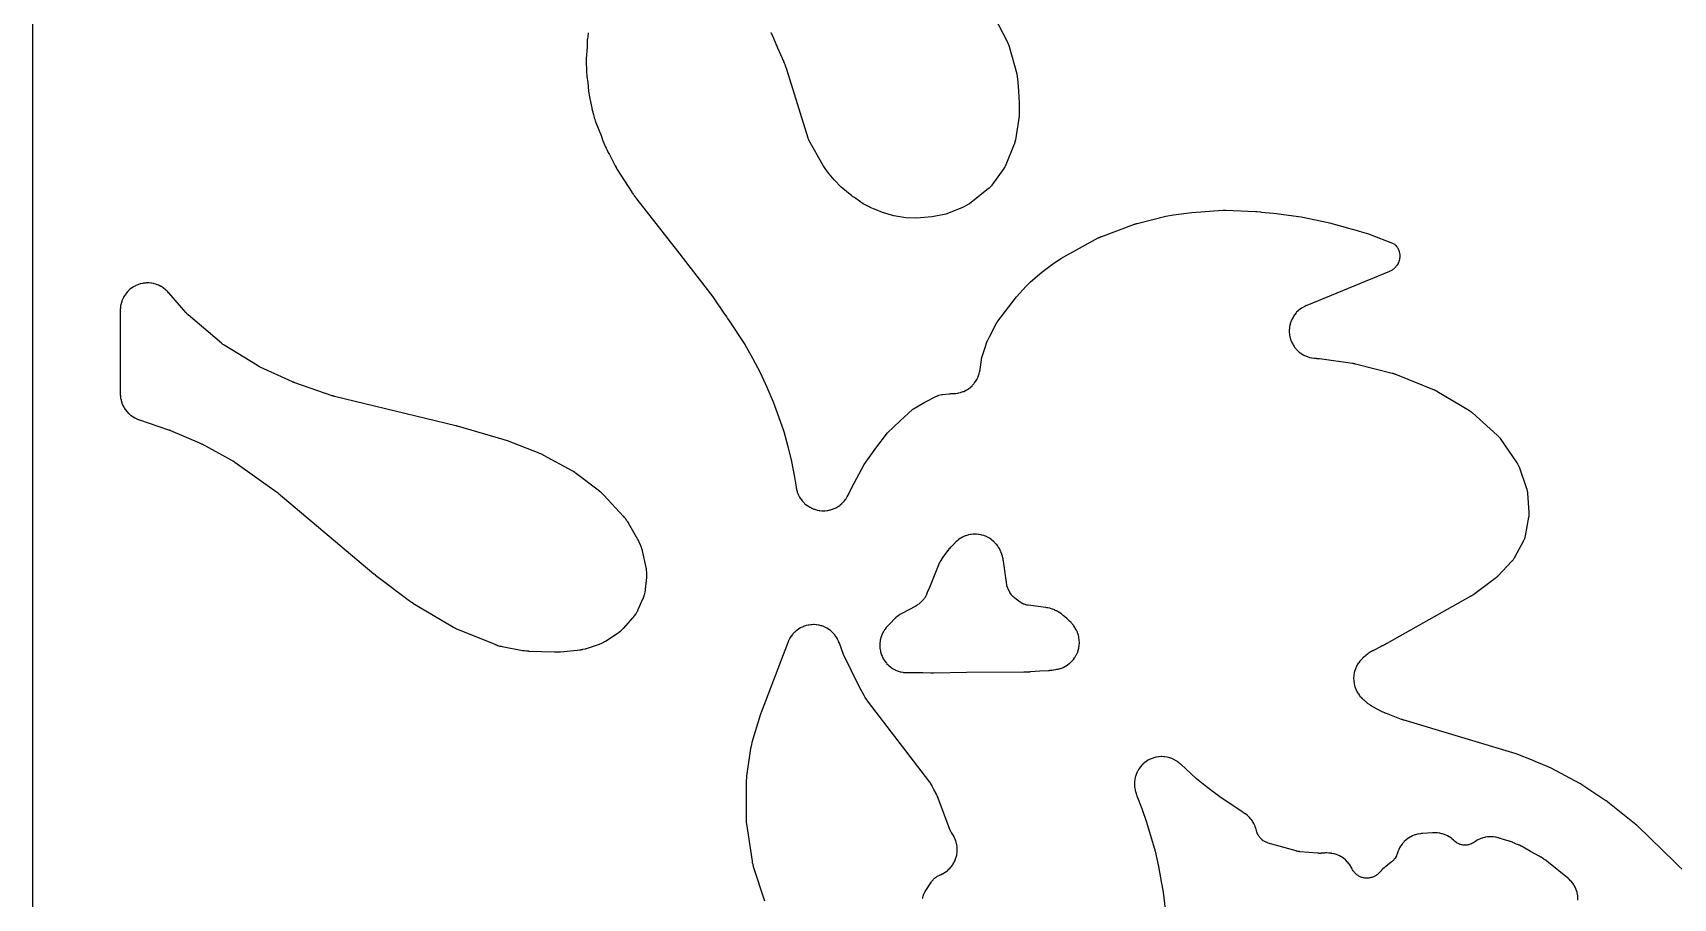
# Model space of a CAD drawing. Header units: millimetres. Extents: x 0 to 300, y 0 to 300.
# Drawn here: x -0.1 to 150, y 132.5 to 211.7 of the extents above; entities that cross this region are included whole.
import ezdxf

# ---------------------------------------------------------------- set-up
doc = ezdxf.new("R2010")
doc.units = ezdxf.units.MM
doc.layers.add('CUT', color=7, linetype='CONTINUOUS')

msp = doc.modelspace()

# ---------------------------------------------------------------- linework, layer by layer
at = {"layer": 'CUT'}
for points in [[(-0.0625, 1.4375), (-0.0625, 298.5575), (-0.0625, 299.4428), (-0.0589, 299.5163), (-0.0503, 299.5745), (-0.036, 299.6315), (-0.0162, 299.6869), (0.009, 299.74), (0.0392, 299.7905), (0.0743, 299.8377), (0.1137, 299.8813), (0.1573, 299.9208), (0.2046, 299.9558), (0.255, 299.9861), (0.3082, 300.0112), (0.3635, 300.031), (0.4206, 300.0453), (0.4788, 300.0539), (0.5522, 300.0575), (1.4375, 300.0575), (2.5582, 300.0575), (141.4352, 300.0575), (193.3882, 300.0575)], [(87.8848, 213.211), (89.0714, 210.9082), (89.2294, 210.5558), (89.2389, 210.5287), (89.2529, 210.4846), (89.2573, 210.4695), (89.2605, 210.4584), (89.9518, 207.9589), (90.0628, 207.1932), (90.1068, 206.4032), (90.1077, 206.3864), (90.1698, 205.2709), (90.1828, 205.0385), (90.1697, 204.077), (89.8318, 201.9305), (89.8298, 201.9179), (89.8268, 201.9009), (89.8167, 201.8508), (89.7975, 201.7677), (89.7883, 201.7312), (89.7775, 201.6951), (89.7513, 201.6139), (89.7342, 201.5658), (89.7279, 201.5497), (89.7232, 201.5378), (88.9594, 199.6443), (88.9542, 199.6317), (88.9472, 199.6149), (88.9247, 199.5657), (88.8848, 199.4849), (88.8704, 199.4574), (88.8576, 199.4353), (88.8109, 199.3587), (88.7815, 199.3136), (88.7711, 199.2987), (88.7633, 199.2877), (87.678, 197.776), (87.6699, 197.7649), (87.659, 197.7501), (87.6251, 197.7073), (87.5776, 197.6507), (87.5667, 197.6385), (87.5152, 197.5843), (87.4643, 197.5348), (87.427, 197.5013), (87.3954, 197.4742), (87.3849, 197.4656), (87.377, 197.4592), (85.6247, 196.0588), (85.6243, 196.0584), (84.9123, 195.7005), (83.4744, 195.1302), (82.203, 194.8682), (80.7739, 194.74), (79.7924, 194.793), (78.6986, 194.978), (77.6568, 195.2786), (77.085, 195.5164), (76.8472, 195.6153), (76.549, 195.7393), (76.4616, 195.7757), (75.8896, 196.0724), (75.2141, 196.5529), (75.0389, 196.6775), (74.9378, 196.7495), (74.8657, 196.8008), (73.8858, 197.5852), (73.2576, 198.2478), (72.6281, 198.9867), (72.296, 199.473), (72.2679, 199.5142), (72.2543, 199.5341), (72.2359, 199.561), (70.9367, 201.9029), (70.9311, 201.9132), (70.9236, 201.9271), (70.9025, 201.9689), (70.8691, 202.0396), (70.8601, 202.0596), (70.8585, 202.0646), (70.8558, 202.0732), (69.8796, 205.2092), (68.9108, 208.3608), (68.9059, 208.376), (68.8727, 208.4743), (68.8674, 208.4894), (68.8226, 208.6118), (68.8169, 208.6267), (68.8123, 208.6381), (68.8054, 208.6602), (68.8, 208.677), (68.7628, 208.7851), (68.7568, 208.8016), (68.7063, 208.9359), (68.6998, 208.9522), (68.6564, 209.058), (68.6495, 209.0741), (68.0981, 210.312), (67.5667, 211.5525), (67.5611, 211.5651), (67.524, 211.6464), (67.5182, 211.6588), (67.4948, 211.7072), (67.4823, 211.7316)], [(50.7499, 211.7191), (50.7445, 211.6859), (50.7359, 211.6209), (50.7339, 211.6042), (50.7226, 211.4955), (50.7211, 211.4788), (50.7183, 211.4419), (50.709, 211.3974), (50.7026, 211.3612), (50.6682, 211.1251), (50.664, 211.0886), (50.6581, 211.0172), (50.6568, 210.9989), (50.6505, 210.8797), (50.6498, 210.8613), (50.6397, 210.4061), (50.56, 209.3554), (50.5592, 209.3434), (50.5549, 209.2652), (50.5543, 209.2532), (50.5526, 209.2061), (50.5523, 209.182), (50.553, 209.0255), (50.5536, 209.0014), (50.5557, 208.9543), (50.5563, 208.9423), (50.5614, 208.8642), (50.5623, 208.8521), (50.5964, 208.4519), (50.5916, 208.2348), (50.5914, 208.2215), (50.5914, 208.1351), (50.5916, 208.1218), (50.5927, 208.0699), (50.5939, 208.0433), (50.6054, 207.871), (50.6077, 207.8445), (50.6135, 207.7929), (50.6151, 207.7797), (50.6265, 207.6941), (50.6284, 207.681), (50.7022, 207.2091), (50.7723, 206.3854), (50.7745, 206.3638), (50.7916, 206.2232), (50.7947, 206.2017), (50.8225, 206.0263), (50.8263, 206.0049), (50.8536, 205.866), (50.8582, 205.8447), (51.0302, 205.1107), (51.0711, 204.8489), (51.0735, 204.8348), (51.0899, 204.7437), (51.0926, 204.7297), (51.1038, 204.6752), (51.1102, 204.6475), (51.156, 204.4681), (51.1637, 204.4407), (51.18, 204.3875), (51.1843, 204.374), (51.2136, 204.2861), (51.2182, 204.2726), (51.242, 204.2064), (51.3016, 203.9521), (51.3042, 203.9415), (51.3228, 203.8682), (51.3257, 203.8573), (51.3388, 203.8094), (51.3455, 203.7865), (51.3905, 203.6444), (51.3979, 203.6226), (51.4114, 203.5851), (51.4152, 203.5749), (51.4417, 203.505), (51.4462, 203.4937), (51.9219, 202.3147), (52.1258, 201.7474), (52.1322, 201.7302), (52.1761, 201.619), (52.1831, 201.602), (52.2424, 201.4641), (52.25, 201.4473), (52.3006, 201.339), (52.3086, 201.3225), (52.3764, 201.1882), (52.4031, 201.1221), (52.4077, 201.1109), (52.4384, 201.039), (52.4433, 201.028), (52.4626, 200.9851), (52.4729, 200.9634), (52.5429, 200.8235), (52.5541, 200.8022), (52.5768, 200.761), (52.5827, 200.7505), (52.6219, 200.6828), (52.628, 200.6725), (52.682, 200.5833), (53.2038, 199.5499), (53.2111, 199.536), (53.2593, 199.4465), (53.2669, 199.4328), (53.3303, 199.322), (53.3383, 199.3085), (53.3911, 199.2215), (53.3994, 199.2083), (54.7417, 197.1234), (54.749, 197.1124), (54.7972, 197.041), (54.8047, 197.0301), (54.8672, 196.9419), (54.875, 196.9312), (54.9263, 196.862), (54.9343, 196.8514), (54.9746, 196.7996), (54.9824, 196.7874), (54.9923, 196.7726), (55.0748, 196.6529), (55.0851, 196.6384), (55.1536, 196.5451), (55.1644, 196.5309), (58.8998, 191.7458), (62.1566, 187.5526), (63.2234, 185.982), (63.4285, 185.6801), (63.5006, 185.574), (63.6416, 185.3664), (65.0815, 183.1852), (65.7695, 181.9428), (66.4783, 180.6164), (67.0868, 179.2858), (67.6739, 177.9458), (68.1599, 176.6048), (68.6278, 175.2434), (69.0006, 173.8665), (69.3495, 172.4855), (69.6102, 171.0601), (69.7637, 170.1354), (69.7663, 170.1207), (69.7846, 170.0255), (69.7876, 170.0109), (69.7999, 169.954), (69.807, 169.9251), (69.8568, 169.7406), (69.8752, 169.6839), (69.9422, 169.5077), (69.9661, 169.4531), (70.0503, 169.2845), (70.0795, 169.2325), (70.1799, 169.073), (70.2142, 169.0242), (70.33, 168.8755), (70.3689, 168.8303), (70.4989, 168.6938), (70.5421, 168.6528), (70.6849, 168.5298), (70.732, 168.4933), (70.8864, 168.3851), (70.9368, 168.3534), (70.9701, 168.3347), (70.9972, 168.3184), (71.0408, 168.295), (71.1012, 168.2611), (71.1411, 168.2412), (71.1639, 168.229), (71.218, 168.2034), (71.3927, 168.1311), (71.449, 168.111), (71.6301, 168.0564), (71.6882, 168.042), (71.8738, 168.0058), (71.933, 167.9972), (72.1213, 167.9796), (72.181, 167.977), (72.3701, 167.9783), (72.4299, 167.9816), (72.6179, 168.0017), (72.677, 168.011), (72.8621, 168.0497), (72.92, 168.0648), (73.1003, 168.1218), (73.1564, 168.1426), (73.3302, 168.2172), (73.3839, 168.2435), (73.5494, 168.335), (73.6002, 168.3665), (73.7557, 168.4741), (73.8032, 168.5105), (73.9473, 168.633), (73.9908, 168.674), (74.122, 168.8103), (74.1613, 168.8554), (74.2782, 169.004), (74.3128, 169.0528), (74.4157, 169.2145), (74.4312, 169.2402), (74.46, 169.2909), (74.4673, 169.304), (74.5132, 169.3897), (74.5201, 169.403), (74.8676, 170.0921), (75.9979, 172.2012), (77.0668, 173.6947), (78.1399, 175.0958), (79.2727, 176.2081), (80.4253, 177.2519), (80.447, 177.2648), (80.5068, 177.3005), (80.8026, 177.4766), (81.5332, 177.9118), (82.6003, 178.456), (82.6376, 178.474), (82.7067, 178.5053), (82.7836, 178.536), (82.7964, 178.5404), (82.7976, 178.5407), (82.8068, 178.543), (82.8195, 178.5461), (83.0846, 178.612), (83.1248, 178.6181), (83.1659, 178.6233), (83.7766, 178.6867), (83.7878, 178.6878), (83.803, 178.6892), (83.8479, 178.6922), (83.923, 178.6953), (83.9568, 178.696), (84.0481, 178.6963), (84.0513, 178.6963), (84.0736, 178.6965), (84.0771, 178.6966), (84.1361, 178.6974), (84.162, 178.6984), (84.3292, 178.7081), (84.355, 178.7101), (84.3563, 178.7102), (84.3855, 178.7139), (84.5724, 178.7421), (84.6302, 178.7538), (84.8108, 178.7996), (84.8672, 178.8169), (85.0425, 178.8802), (85.0969, 178.9029), (85.2652, 178.9831), (85.3171, 179.0111), (85.4767, 179.1074), (85.5256, 179.1403), (85.6749, 179.2518), (85.7204, 179.2894), (85.8581, 179.415), (85.8996, 179.4569), (86.0243, 179.5954), (86.0615, 179.6411), (86.172, 179.7913), (86.2046, 179.8404), (86.2998, 180.0006), (86.3274, 180.0527), (86.4064, 180.2216), (86.4288, 180.2761), (86.4908, 180.4519), (86.5077, 180.5084), (86.5529, 180.6919), (86.5592, 180.7207), (86.5702, 180.7772), (86.5728, 180.7917), (86.5888, 180.8862), (86.5911, 180.9008), (86.72, 181.7967), (86.7214, 181.8057), (86.7235, 181.8198), (86.7274, 181.843), (86.733, 181.874), (86.7384, 181.9014), (86.7431, 181.9232), (86.7458, 181.9356), (86.7469, 181.9402), (86.7534, 181.9669), (86.7688, 182.026), (86.7788, 182.0613), (86.7824, 182.0732), (86.7851, 182.0819), (87.1373, 183.1973), (87.1424, 183.213), (87.1547, 183.2493), (87.16, 183.2649), (87.1668, 183.2838), (87.1724, 183.2992), (87.186, 183.3351), (87.1919, 183.3505), (87.1989, 183.368), (87.2051, 183.3832), (87.22, 183.4186), (87.2265, 183.4337), (87.2346, 183.452), (87.2413, 183.467), (87.2575, 183.5018), (87.2645, 183.5167), (87.4725, 183.945), (88.1415, 185.2053), (88.1488, 185.2187), (88.166, 185.2499), (88.1735, 185.2631), (88.1828, 185.2793), (88.1905, 185.2924), (88.2088, 185.323), (88.2157, 185.3343), (89.9105, 187.5621), (90.8077, 188.5363), (91.2101, 188.9117), (92.2523, 189.8155), (93.2107, 190.5331), (93.9819, 191.0584), (97.4112, 192.9448), (97.4258, 192.9526), (97.4599, 192.9706), (97.4747, 192.9782), (97.4927, 192.9872), (97.5075, 192.9946), (97.5423, 193.0113), (97.5573, 193.0183), (97.5746, 193.0262), (97.5897, 193.0329), (97.6251, 193.0484), (97.6403, 193.0548), (97.659, 193.0626), (97.6743, 193.0687), (97.7103, 193.0829), (97.7257, 193.0888), (100.706, 194.1962), (100.7178, 194.2005), (100.7452, 194.2103), (100.757, 194.2144), (100.7715, 194.2193), (100.7833, 194.2232), (100.804, 194.2299), (100.8383, 194.2397), (100.8665, 194.2477), (100.8897, 194.2543), (100.9675, 194.2765), (103.5892, 194.9311), (104.3005, 195.0612), (105.9547, 195.276), (108.7865, 195.4862), (108.8001, 195.4871), (108.8319, 195.4889), (108.8455, 195.4896), (108.8621, 195.4904), (108.8757, 195.4909), (108.9075, 195.4918), (108.9211, 195.4921), (108.9368, 195.4923), (108.9504, 195.4924), (108.9822, 195.4923), (108.9958, 195.4922), (109.0125, 195.4919), (109.0261, 195.4916), (109.0579, 195.4906), (109.0715, 195.49), (111.7922, 195.3619), (111.919, 195.3496), (112.2522, 195.3175), (112.2982, 195.313), (113.425, 195.2042), (115.9539, 194.8729), (118.4496, 194.3648), (118.5659, 194.3365), (120.0023, 193.9247), (120.1617, 193.879), (121.1041, 193.6089), (121.2617, 193.5637), (122.1179, 193.3102), (124.4794, 192.4017), (124.4939, 192.3894), (124.5365, 192.3495), (124.5975, 192.2865), (124.636, 192.2427), (124.6905, 192.1741), (124.7246, 192.1267), (124.7722, 192.0531), (124.8015, 192.0027), (124.8418, 191.9248), (124.866, 191.8717), (124.8985, 191.7903), (124.9174, 191.7351), (124.9418, 191.6509), (124.9553, 191.5941), (124.9714, 191.508), (124.9793, 191.4502), (124.9869, 191.3628), (124.9892, 191.3045), (124.9883, 191.2169), (124.9849, 191.1586), (124.9754, 191.0715), (124.9663, 191.0138), (124.9485, 190.928), (124.9338, 190.8715), (124.9077, 190.7879), (124.8876, 190.7331), (124.8535, 190.6524), (124.8282, 190.5998), (124.7864, 190.5228), (124.7561, 190.4729), (124.7069, 190.4003), (124.6719, 190.3536), (124.616, 190.2861), (124.5766, 190.2431), (124.5143, 190.1814), (124.4709, 190.1424), (124.403, 190.087), (124.356, 190.0524), (124.283, 190.0039), (124.2328, 189.9741), (124.1554, 189.9329), (124.0828, 189.8987), (124.0427, 189.881), (116.4788, 186.761), (116.4654, 186.7553), (116.3787, 186.717), (116.3654, 186.711), (116.3139, 186.6868), (116.2878, 186.6737), (116.1229, 186.5861), (116.0728, 186.5562), (115.9192, 186.4544), (115.8722, 186.4198), (115.7293, 186.3036), (115.6859, 186.2646), (115.5549, 186.135), (115.5155, 186.0921), (115.3977, 185.9504), (115.3626, 185.9038), (115.2591, 185.7513), (115.2287, 185.7016), (115.1405, 185.5398), (115.1151, 185.4873), (115.043, 185.3178), (115.0228, 185.2631), (114.9675, 185.0873), (114.9527, 185.0309), (114.9147, 184.8506), (114.9055, 184.793), (114.8852, 184.6099), (114.8816, 184.5517), (114.8791, 184.3674), (114.8812, 184.3092), (114.8966, 184.1255), (114.9043, 184.0678), (114.9375, 183.8865), (114.9507, 183.8297), (115.0013, 183.6525), (115.0201, 183.5973), (115.0876, 183.4259), (115.1116, 183.3728), (115.1955, 183.2087), (115.2245, 183.1581), (115.3239, 183.003), (115.3577, 182.9555), (115.4717, 182.8107), (115.5099, 182.7667), (115.6375, 182.6336), (115.6798, 182.5936), (115.8196, 182.4735), (115.8656, 182.4377), (116.0164, 182.3318), (116.0657, 182.3007), (116.2261, 182.2099), (116.2781, 182.1837), (116.4465, 182.1089), (116.5009, 182.0878), (116.6758, 182.0298), (116.7319, 182.0141), (116.9116, 181.9732), (116.969, 181.9631), (117.1544, 181.9395), (117.1834, 181.9366), (117.2401, 181.9322), (117.2547, 181.9312), (117.3493, 181.9261), (117.3638, 181.9255), (117.4147, 181.9241), (117.4326, 181.9234), (117.4743, 181.9213), (117.4921, 181.9202), (117.5015, 181.9196), (117.5175, 181.9184), (117.5549, 181.9151), (117.5709, 181.9136), (117.5903, 181.9115), (117.6063, 181.9097), (117.6435, 181.9051), (117.6594, 181.903), (120.6781, 181.4766), (120.6902, 181.4748), (120.7184, 181.4704), (120.7304, 181.4685), (120.7452, 181.466), (120.7572, 181.4639), (120.7853, 181.4587), (120.7973, 181.4565), (120.8111, 181.4537), (120.8231, 181.4513), (120.851, 181.4454), (120.8629, 181.4428), (120.8775, 181.4395), (120.8894, 181.4367), (120.9172, 181.4301), (120.929, 181.4271), (124.307, 180.568), (124.3214, 180.5642), (124.3549, 180.5551), (124.3692, 180.5511), (124.3867, 180.546), (124.4009, 180.5418), (124.4341, 180.5316), (124.4483, 180.5271), (124.4645, 180.5218), (124.4786, 180.5171), (124.5114, 180.5058), (124.5254, 180.5008), (124.5425, 180.4946), (124.5564, 180.4894), (124.5889, 180.477), (124.6027, 180.4716), (128.1341, 179.0559), (128.1424, 179.0525), (128.1554, 179.0471), (128.1766, 179.038), (128.205, 179.0255), (128.23, 179.0139), (128.2498, 179.0045), (128.261, 178.999), (128.2652, 178.9969), (128.2892, 178.9845), (128.3423, 178.956), (128.3738, 178.9384), (128.3843, 178.9322), (128.3921, 178.9276), (131.357, 177.1432), (131.3662, 177.1376), (131.3803, 177.1289), (131.4035, 177.1141), (131.4342, 177.0938), (131.4612, 177.0752), (131.4823, 177.0601), (131.4943, 177.0514), (131.4987, 177.0481), (131.5243, 177.0285), (131.5802, 176.9839), (131.6131, 176.9564), (131.624, 176.9469), (131.632, 176.9397), (133.8986, 174.9015), (133.9084, 174.8926), (133.9214, 174.8805), (133.9591, 174.8434), (134.0202, 174.7798), (134.0465, 174.7512), (134.0716, 174.7214), (134.1268, 174.6526), (134.1587, 174.6105), (134.169, 174.596), (134.1766, 174.5851), (135.7036, 172.3693), (135.7093, 172.361), (135.718, 172.3481), (135.7321, 172.3265), (135.7505, 172.2972), (135.7665, 172.271), (135.7687, 172.2672), (135.7946, 172.2198), (135.8278, 172.1542), (135.857, 172.0907), (135.8759, 172.0451), (135.8906, 172.0068), (135.8951, 171.9943), (135.8985, 171.9849), (136.5889, 170.0021), (136.5921, 169.9927), (136.597, 169.978), (136.6048, 169.9536), (136.6148, 169.9208), (136.6232, 169.8915), (136.6243, 169.8874), (136.6366, 169.8353), (136.6513, 169.7638), (136.6626, 169.6954), (136.6687, 169.6468), (136.6728, 169.6064), (136.6739, 169.5933), (136.6746, 169.5833), (136.7975, 167.8041), (136.7981, 167.7948), (136.7989, 167.7804), (136.8, 167.7566), (136.801, 167.7245), (136.8015, 167.6961), (136.8015, 167.6921), (136.8001, 167.6421), (136.7964, 167.5741), (136.7905, 167.5096), (136.7847, 167.4642), (136.7791, 167.4267), (136.777, 167.4145), (136.7754, 167.4054), (136.4656, 165.6985), (136.4634, 165.687), (136.4604, 165.6716), (136.4504, 165.6262), (136.4372, 165.5731), (136.4142, 165.4959), (136.3887, 165.4222), (136.3585, 165.3466), (136.3353, 165.2951), (136.3147, 165.2526), (136.3077, 165.2389), (136.3022, 165.2286), (135.4901, 163.7047), (135.4853, 163.6959), (135.4778, 163.6822), (135.4652, 163.6599), (135.4477, 163.6301), (135.4318, 163.6039), (135.4295, 163.6002), (135.3994, 163.5556), (135.3565, 163.496), (135.3137, 163.441), (135.2819, 163.4034), (135.2549, 163.3727), (135.2459, 163.363), (135.239, 163.3557), (133.9564, 161.999), (133.9497, 161.992), (133.9392, 161.9811), (133.9217, 161.9635), (133.8978, 161.9401), (133.8762, 161.9197), (133.8589, 161.9038), (133.8489, 161.8947), (133.8452, 161.8914), (133.8231, 161.8724), (133.7732, 161.8309), (133.7428, 161.8066), (133.7324, 161.7987), (133.7246, 161.7928), (131.753, 160.3229), (131.7413, 160.3143), (131.7138, 160.2945), (131.702, 160.2861), (131.6875, 160.276), (131.6755, 160.2678), (131.6474, 160.2489), (131.6353, 160.2409), (131.6213, 160.2318), (131.6091, 160.224), (131.5804, 160.206), (131.568, 160.1984), (131.5529, 160.1892), (131.5404, 160.1818), (131.5111, 160.1648), (131.4985, 160.1576), (123.7956, 155.8323), (123.7873, 155.8275), (123.7292, 155.7937), (123.7203, 155.7884), (123.6487, 155.745), (123.6401, 155.7396), (123.584, 155.7044), (123.5749, 155.6985), (123.5405, 155.676), (123.4609, 155.6445), (123.4342, 155.6332), (123.3828, 155.6099), (123.3697, 155.6038), (123.285, 155.563), (123.2721, 155.5566), (122.5178, 155.1706), (122.5018, 155.162), (122.398, 155.1049), (122.3822, 155.0959), (122.321, 155.0597), (122.2903, 155.0403), (122.0942, 154.9077), (122.0647, 154.8864), (122.0084, 154.8431), (121.9941, 154.8318), (121.9024, 154.7568), (121.8885, 154.7451), (121.6699, 154.5549), (121.6587, 154.545), (121.5873, 154.4796), (121.5764, 154.4694), (121.5345, 154.4291), (121.5136, 154.4079), (121.3827, 154.269), (121.344, 154.2237), (121.2292, 154.0745), (121.1952, 154.0255), (121.0957, 153.8657), (121.0668, 153.8136), (120.9836, 153.6447), (120.9599, 153.59), (120.8939, 153.4137), (120.8758, 153.357), (120.8276, 153.1749), (120.8152, 153.1167), (120.7853, 152.9308), (120.7788, 152.8716), (120.7674, 152.6836), (120.7668, 152.6241), (120.7741, 152.4359), (120.7794, 152.3766), (120.8053, 152.1901), (120.8165, 152.1316), (120.8608, 151.9486), (120.8777, 151.8915), (120.9399, 151.7138), (120.9624, 151.6586), (121.0419, 151.4879), (121.0697, 151.4353), (121.1658, 151.2734), (121.1987, 151.2237), (121.3104, 151.0721), (121.348, 151.0259), (121.4759, 150.8842), (121.4964, 150.8626), (121.5375, 150.8214), (121.5481, 150.811), (121.6181, 150.7442), (121.6227, 150.7399), (121.6323, 150.7301), (121.6776, 150.6848), (121.7015, 150.6622), (121.8583, 150.5219), (121.9095, 150.4809), (121.9106, 150.4801), (121.9735, 150.4264), (121.9875, 150.4148), (122.0428, 150.3703), (122.0719, 150.3484), (122.2648, 150.2118), (122.2951, 150.1917), (122.3554, 150.1543), (122.371, 150.145), (122.4733, 150.0857), (122.4892, 150.0768), (123.2735, 149.6537), (123.2914, 149.6445), (123.4086, 149.5862), (123.4268, 149.5776), (123.5762, 149.5095), (123.5946, 149.5015), (123.7155, 149.4512), (123.7342, 149.4438), (125.1174, 148.9225), (125.1267, 148.9191), (125.1918, 148.8958), (125.2019, 148.8923), (125.2835, 148.8647), (125.2935, 148.8614), (125.3583, 148.8407), (125.369, 148.8374), (135.6143, 145.7795), (137.1748, 145.1442), (137.4028, 145.0479), (137.6396, 144.9479), (138.0182, 144.7879), (138.7951, 144.4598), (141.4335, 143.0638), (141.4434, 143.0584), (141.4665, 143.0458), (141.4764, 143.0403), (141.4884, 143.0336), (141.4982, 143.028), (141.521, 143.0148), (141.5307, 143.0091), (141.5419, 143.0025), (141.5516, 142.9967), (141.574, 142.9829), (141.5836, 142.977), (141.5953, 142.9696), (141.6048, 142.9636), (141.6269, 142.9493), (141.6363, 142.9431), (143.843, 141.4753), (143.8516, 141.4695), (143.8714, 141.456), (143.8799, 141.4502), (143.8901, 141.443), (143.8985, 141.437), (143.9181, 141.4231), (143.9264, 141.417), (143.9359, 141.41), (143.9442, 141.4039), (143.9634, 141.3895), (143.9716, 141.3833), (143.9815, 141.3756), (143.9896, 141.3693), (144.0085, 141.3545), (144.0165, 141.3481), (146.604, 139.2627), (146.6123, 139.2559), (146.6316, 139.24), (146.6398, 139.2332), (146.6497, 139.2247), (146.6579, 139.2178), (146.6767, 139.2014), (146.6848, 139.1944), (146.694, 139.1862), (146.7019, 139.179), (146.7204, 139.1623), (146.7283, 139.155), (146.7378, 139.1461), (146.7456, 139.1388), (146.7637, 139.1216), (146.7714, 139.1141), (153.4956, 132.549)], [(81.3406, 132.498), (81.3489, 132.5555), (81.3654, 132.6411), (81.3792, 132.6975), (81.404, 132.7811), (81.4232, 132.8359), (81.4559, 132.9167), (81.4803, 132.9693), (81.5208, 133.0466), (81.5612, 133.1155), (81.5841, 133.1526), (82.1596, 134.0327), (82.1857, 134.0705), (82.2352, 134.1384), (82.2929, 134.2097), (82.3338, 134.2552), (82.3985, 134.3202), (82.4437, 134.3612), (82.5148, 134.4193), (82.5639, 134.4555), (82.6405, 134.5061), (82.6931, 134.5371), (82.7744, 134.5796), (82.8508, 134.6147), (82.893, 134.6328), (82.9351, 134.6496), (82.9625, 134.6614), (83.1363, 134.741), (83.1892, 134.7685), (83.3521, 134.8636), (83.402, 134.8962), (83.5546, 135.0071), (83.601, 135.0445), (83.7418, 135.17), (83.7843, 135.2118), (83.912, 135.3506), (83.9501, 135.3965), (84.0634, 135.5473), (84.0968, 135.5967), (84.1945, 135.758), (84.2228, 135.8105), (84.304, 135.9807), (84.327, 136.0357), (84.3909, 136.2132), (84.4083, 136.2702), (84.4542, 136.4531), (84.4659, 136.5116), (84.4934, 136.6982), (84.4992, 136.7575), (84.5081, 136.9459), (84.508, 137.0056), (84.4982, 137.1939), (84.4921, 137.2532), (84.4636, 137.4396), (84.4517, 137.4981), (84.4048, 137.6808), (84.3871, 137.7377), (84.3224, 137.9148), (84.2991, 137.9698), (84.2171, 138.1396), (84.1885, 138.1919), (84.0887, 138.355), (84.0725, 138.38), (84.0039, 138.4805), (84.0036, 138.4803), (84, 138.4857), (84.0001, 138.4858), (83.9961, 138.4917), (83.9741, 138.5268), (83.9301, 138.6005), (83.8867, 138.6827), (83.853, 138.7554), (83.8309, 138.8071), (83.8286, 138.8129), (83.8244, 138.824), (82.7538, 141.6797), (82.7472, 141.6964), (82.7031, 141.8041), (82.6961, 141.8206), (82.6368, 141.954), (82.6293, 141.9702), (82.5789, 142.0751), (82.5709, 142.0911), (82.3669, 142.4847), (82.2167, 142.775), (82.21, 142.7877), (82.2095, 142.7886), (82.2053, 142.7967), (82.1991, 142.8083), (82.158, 142.8836), (82.1515, 142.8951), (82.1258, 142.9398), (82.1122, 142.9623), (82.0202, 143.107), (82.0056, 143.129), (81.9761, 143.1712), (81.9684, 143.182), (81.9177, 143.2511), (81.9098, 143.2617), (76.3924, 150.46), (76.1811, 150.773), (76.155, 150.8117), (76.0922, 150.9046), (75.9797, 151.0712), (75.5605, 151.8397), (74.0926, 154.8389), (73.7238, 155.8562), (73.7187, 155.8698), (73.6843, 155.9578), (73.6789, 155.9713), (73.6569, 156.0239), (73.645, 156.0505), (73.5646, 156.2191), (73.537, 156.2705), (73.4419, 156.4284), (73.4095, 156.4768), (73.2995, 156.6247), (73.2625, 156.6697), (73.1388, 156.8062), (73.0976, 156.8475), (72.9611, 156.9714), (72.9161, 157.0084), (72.7683, 157.1185), (72.72, 157.151), (72.5622, 157.2462), (72.5109, 157.2738), (72.3446, 157.3532), (72.2908, 157.3758), (72.1176, 157.4387), (72.0619, 157.4559), (71.8834, 157.5018), (71.8263, 157.5135), (71.6442, 157.5418), (71.5863, 157.5479), (71.4023, 157.5584), (71.344, 157.5589), (71.1599, 157.5515), (71.1018, 157.5463), (70.9193, 157.5211), (70.862, 157.5103), (70.6828, 157.4674), (70.6268, 157.4511), (70.4526, 157.3911), (70.3984, 157.3695), (70.2309, 157.2928), (70.1791, 157.266), (70.0197, 157.1735), (69.9708, 157.1418), (69.8212, 157.0342), (69.7756, 156.9979), (69.6371, 156.8763), (69.5952, 156.8358), (69.4692, 156.7013), (69.4315, 156.6569), (69.3191, 156.5109), (69.2858, 156.463), (69.1881, 156.3068), (69.1597, 156.2559), (69.0765, 156.0886), (69.0641, 156.0622), (69.0413, 156.0101), (69.0356, 155.9966), (68.9997, 155.909), (68.9943, 155.8954), (68.9751, 155.845), (66.5679, 149.5326), (66.5644, 149.5231), (66.5405, 149.4572), (66.5369, 149.447), (66.5086, 149.3643), (66.5053, 149.3542), (66.4841, 149.2885), (66.4807, 149.2777), (65.7268, 146.7784), (65.7208, 146.7572), (65.6845, 146.6184), (65.6793, 146.597), (65.6402, 146.4213), (65.6358, 146.3997), (65.6097, 146.2586), (65.6061, 146.2369), (65.2327, 143.6932), (65.23, 143.6717), (65.2146, 143.5319), (65.2126, 143.5104), (65.1996, 143.3345), (65.1984, 143.3129), (65.1932, 143.1724), (65.1927, 143.1508), (65.1878, 139.802), (65.1878, 139.7914), (65.189, 139.7176), (65.1893, 139.7066), (65.191, 139.6581), (65.1922, 139.6348), (65.2029, 139.4897), (65.205, 139.4673), (65.2093, 139.4286), (65.2106, 139.4181), (65.2199, 139.3457), (65.2215, 139.3339), (65.7314, 135.9202), (65.7314, 135.9201), (65.7334, 135.9078), (65.747, 135.8279), (65.7493, 135.8156), (65.7585, 135.7677), (65.7637, 135.7433), (65.8009, 135.5856), (65.8071, 135.5614), (65.8202, 135.5145), (65.8237, 135.5025), (65.8472, 135.4249), (65.8509, 135.413), (66.8665, 132.2921)], [(141.2897, 132.3409), (141.2884, 132.5262), (141.2852, 132.5847), (141.2658, 132.7689), (141.2569, 132.8268), (141.2197, 133.0083), (141.2051, 133.0651), (141.1504, 133.2421), (141.1304, 133.2971), (141.0586, 133.4679), (141.0333, 133.5208), (140.9453, 133.6838), (140.9149, 133.7339), (140.8114, 133.8875), (140.7763, 133.9345), (140.6583, 134.0773), (140.6188, 134.1206), (140.4856, 134.253), (140.4643, 134.2731), (140.4218, 134.3114), (140.4108, 134.3211), (140.3385, 134.3831), (140.3273, 134.3925), (138.5992, 135.8034), (138.5905, 135.8103), (138.5293, 135.8584), (138.5201, 135.8655), (138.4794, 135.8963), (138.4595, 135.9107), (138.3334, 135.998), (138.3137, 136.0111), (138.2791, 136.0331), (138.2696, 136.039), (138.2039, 136.0791), (138.1932, 136.0855), (138.1774, 136.0947), (138.1573, 136.1099), (138.1458, 136.1185), (138.1004, 136.1512), (138.0768, 136.1674), (137.9208, 136.2691), (137.8965, 136.2842), (137.8482, 136.3125), (137.8357, 136.3196), (137.7543, 136.3647), (137.7417, 136.3715), (137.3421, 136.5806), (136.9553, 136.8056), (136.28, 137.1995), (136.2676, 137.2065), (136.1864, 137.2513), (136.1738, 137.2581), (136.1244, 137.2838), (136.0988, 137.2964), (135.9305, 137.3742), (135.9043, 137.3855), (135.8527, 137.4065), (135.8394, 137.4117), (135.7526, 137.4445), (135.7392, 137.4494), (135.5663, 137.5101), (135.5024, 137.5435), (135.4884, 137.5507), (135.3965, 137.5957), (135.3823, 137.6024), (135.3265, 137.628), (135.2976, 137.6404), (135.1075, 137.7157), (135.078, 137.7265), (135.0198, 137.7461), (135.0048, 137.7509), (134.9071, 137.781), (134.892, 137.7854), (134.3554, 137.9353), (134.1936, 137.9921), (134.1795, 137.9969), (134.0877, 138.0266), (134.0735, 138.031), (134.0179, 138.0475), (133.9892, 138.0552), (133.8042, 138.1002), (133.7458, 138.1114), (133.5599, 138.1375), (133.5007, 138.1429), (133.3131, 138.1505), (133.2537, 138.15), (133.0662, 138.139), (133.0071, 138.1326), (132.8217, 138.1031), (132.7635, 138.0909), (132.5819, 138.0433), (132.5252, 138.0254), (132.3492, 137.96), (132.2946, 137.9366), (132.1259, 137.8541), (132.0739, 137.8254), (131.9134, 137.7262), (131.8764, 137.7014), (131.8681, 137.6953), (131.8672, 137.6948), (131.8384, 137.6739), (131.7707, 137.6273), (131.6943, 137.5801), (131.642, 137.5513), (131.5613, 137.512), (131.5064, 137.4886), (131.4222, 137.4575), (131.3652, 137.4397), (131.2783, 137.4171), (131.2198, 137.405), (131.1311, 137.3913), (131.0717, 137.3851), (130.9821, 137.3802), (130.9223, 137.38), (130.8327, 137.3841), (130.7732, 137.3898), (130.6844, 137.4028), (130.6258, 137.4144), (130.5388, 137.4361), (130.4816, 137.4535), (130.4491, 137.4652), (130.3819, 137.4939), (130.328, 137.5202), (130.249, 137.5637), (130.198, 137.5952), (130.1238, 137.6464), (130.0762, 137.6829), (130.0075, 137.7413), (129.944, 137.801), (129.9272, 137.8171), (129.9235, 137.8208), (129.8915, 137.8503), (129.7514, 137.9701), (129.7055, 138.0056), (129.5552, 138.1109), (129.5061, 138.1418), (129.3463, 138.232), (129.2944, 138.2581), (129.1267, 138.3324), (129.0725, 138.3534), (128.8984, 138.4112), (128.8425, 138.4268), (128.6635, 138.4675), (128.6064, 138.4776), (128.4244, 138.5008), (128.3665, 138.5054), (128.1806, 138.511), (128.1515, 138.5111), (128.0949, 138.5101), (128.0804, 138.5097), (127.9861, 138.5057), (127.9716, 138.5049), (127.5343, 138.4757), (127.0671, 138.4446), (127.0525, 138.4434), (126.9577, 138.4348), (126.9431, 138.4333), (126.8863, 138.4267), (126.8573, 138.4226), (126.672, 138.392), (126.6148, 138.3796), (126.4359, 138.3316), (126.3801, 138.3137), (126.2067, 138.2486), (126.153, 138.2253), (125.9868, 138.1436), (125.9356, 138.1152), (125.7781, 138.0176), (125.7299, 137.9844), (125.5828, 137.8719), (125.538, 137.8341), (125.4025, 137.7079), (125.3617, 137.6659), (125.2391, 137.527), (125.2026, 137.4813), (125.0942, 137.3311), (125.0622, 137.282), (124.969, 137.122), (124.942, 137.07), (124.8648, 136.9016), (124.843, 136.8473), (124.7818, 136.6698), (124.7729, 136.6419), (124.7682, 136.6256), (124.7557, 136.5863), (124.7313, 136.5148), (124.7011, 136.4381), (124.6787, 136.388), (124.6416, 136.3144), (124.6147, 136.2665), (124.571, 136.1966), (124.5398, 136.1514), (124.4899, 136.0858), (124.4547, 136.0437), (124.399, 135.9829), (124.3601, 135.9442), (124.2991, 135.8887), (124.241, 135.8406), (124.2086, 135.815), (123.7074, 135.4372), (123.697, 135.4292), (123.6301, 135.3765), (123.6199, 135.3683), (123.5804, 135.3357), (123.5606, 135.3186), (123.4341, 135.2046), (123.415, 135.1867), (123.3785, 135.1508), (123.3693, 135.1415), (123.3099, 135.0805), (123.3008, 135.071), (123.094, 134.8491), (123.0634, 134.8179), (123.006, 134.762), (122.9405, 134.7041), (122.8951, 134.6678), (122.8242, 134.6165), (122.7755, 134.5848), (122.7, 134.5406), (122.6484, 134.5137), (122.569, 134.4772), (122.515, 134.4554), (122.4325, 134.4267), (122.3766, 134.4103), (122.2917, 134.3897), (122.2345, 134.3788), (122.1479, 134.3665), (122.09, 134.3612), (122.0027, 134.3574), (121.9444, 134.3578), (121.8572, 134.3625), (121.7993, 134.3685), (121.7128, 134.3816), (121.6558, 134.3932), (121.5711, 134.4147), (121.5154, 134.4317), (121.4332, 134.4613), (121.3794, 134.4837), (121.3005, 134.5212), (121.2491, 134.5486), (121.1742, 134.5936), (121.1258, 134.6259), (121.0555, 134.6779), (121.0105, 134.7147), (120.9456, 134.7733), (120.9043, 134.8144), (120.8454, 134.879), (120.8083, 134.9238), (120.756, 134.9939), (120.7235, 135.0421), (120.6781, 135.1169), (120.64, 135.1873), (120.6201, 135.2262), (120.6097, 135.248), (120.5964, 135.2741), (120.5086, 135.4362), (120.4787, 135.4856), (120.3767, 135.637), (120.3422, 135.6833), (120.2262, 135.8241), (120.1874, 135.8669), (120.0584, 135.996), (120.0157, 136.0348), (119.8749, 136.1509), (119.8287, 136.1854), (119.6773, 136.2874), (119.628, 136.3174), (119.4676, 136.4044), (119.4156, 136.4294), (119.2475, 136.5006), (119.1934, 136.5206), (119.0193, 136.5753), (118.9634, 136.5899), (118.7849, 136.6277), (118.7279, 136.6369), (118.5465, 136.6573), (118.4889, 136.661), (118.3039, 136.6639), (118.2751, 136.6636), (118.2187, 136.6618), (118.2043, 136.6612), (118.1106, 136.6559), (118.0962, 136.6549), (117.8091, 136.6318), (117.7995, 136.631), (117.7836, 136.6299), (117.7453, 136.6281), (117.6803, 136.6263), (117.6515, 136.626), (117.6485, 136.626), (117.6197, 136.6266), (117.5547, 136.629), (117.5164, 136.6312), (117.5005, 136.6325), (117.491, 136.6333), (115.8547, 136.7812), (115.8442, 136.7822), (115.8268, 136.784), (115.7849, 136.7892), (115.7142, 136.7998), (115.6829, 136.8051), (115.6796, 136.8057), (115.6486, 136.812), (115.5788, 136.8276), (115.5378, 136.8377), (115.5209, 136.8423), (115.5107, 136.8452), (112.9543, 137.5743), (112.9124, 137.5873), (112.8362, 137.6131), (112.7546, 137.6452), (112.7014, 137.6693), (112.6233, 137.7092), (112.5727, 137.7383), (112.4989, 137.7857), (112.4513, 137.8196), (112.3824, 137.8739), (112.3384, 137.9123), (112.2752, 137.973), (112.2351, 138.0155), (112.178, 138.0821), (112.1423, 138.1283), (112.092, 138.2002), (112.0609, 138.2496), (112.0179, 138.326), (111.9917, 138.3782), (111.9563, 138.4585), (111.9354, 138.513), (111.908, 138.5963), (111.8866, 138.6738), (111.876, 138.7164), (111.85, 138.8324), (111.834, 138.8902), (111.7742, 139.0703), (111.7525, 139.1263), (111.675, 139.2995), (111.6478, 139.353), (111.5534, 139.5177), (111.521, 139.5682), (111.4106, 139.7226), (111.3733, 139.7696), (111.248, 139.9122), (111.2062, 139.9552), (111.0673, 140.0846), (111.0214, 140.1233), (110.8682, 140.2397), (110.8438, 140.2572), (110.7955, 140.2903), (110.783, 140.2986), (110.7011, 140.3517), (110.6884, 140.3597), (110.5558, 140.4409), (108.5206, 141.8093), (107.2947, 142.7056), (106.3994, 143.4476), (104.9518, 144.7794), (104.9406, 144.7894), (104.8673, 144.8535), (104.8559, 144.8632), (104.8109, 144.9007), (104.7874, 144.9192), (104.6338, 145.0345), (104.5841, 145.0681), (104.422, 145.1661), (104.3692, 145.1945), (104.1981, 145.2759), (104.1428, 145.2989), (103.9644, 145.3628), (103.9071, 145.3802), (103.7233, 145.4259), (103.6644, 145.4375), (103.477, 145.4647), (103.4173, 145.4704), (103.228, 145.4787), (103.1681, 145.4784), (102.9789, 145.4679), (102.9193, 145.4615), (102.7322, 145.4322), (102.6735, 145.42), (102.4902, 145.3721), (102.4331, 145.3541), (102.2554, 145.2881), (102.2004, 145.2645), (102.0302, 145.1812), (101.9778, 145.1522), (101.8168, 145.0523), (101.7675, 145.0182), (101.6173, 144.9027), (101.5717, 144.8639), (101.4337, 144.7341), (101.3922, 144.6908), (101.2679, 144.5479), (101.2308, 144.5008), (101.1214, 144.3461), (101.0893, 144.2955), (100.9958, 144.1307), (100.9689, 144.0772), (100.8923, 143.9039), (100.8709, 143.8479), (100.812, 143.6679), (100.7963, 143.61), (100.7556, 143.425), (100.7457, 143.3659), (100.7238, 143.1777), (100.7198, 143.1179), (100.7167, 142.9285), (100.7187, 142.8686), (100.7346, 142.6798), (100.7425, 142.6204), (100.7771, 142.4341), (100.791, 142.3758), (100.8447, 142.1914), (100.8465, 142.1859), (100.8729, 142.0931), (100.8816, 142.0653), (100.8998, 142.0114), (100.9046, 141.9977), (100.9371, 141.9087), (100.9423, 141.8951), (101.3933, 140.7483), (101.8062, 139.4752), (102.6004, 136.84), (102.9229, 135.4141), (103.1995, 133.8833), (103.2243, 133.7458), (103.226, 133.7367), (103.3428, 133.09), (103.5258, 131.5152)]]:
    msp.add_lwpolyline(points, dxfattribs=at)
for points in [[(8.1573, 177.6647), (8.1813, 177.6126), (8.265, 177.4514), (8.2938, 177.4017), (8.3925, 177.2493), (8.426, 177.2027), (8.5388, 177.0604), (8.5766, 177.0171), (8.7025, 176.8863), (8.7442, 176.8468), (8.882, 176.7286), (8.9273, 176.6933), (9.0758, 176.5888), (9.1243, 176.5581), (9.2821, 176.4682), (9.3333, 176.4423), (9.5013, 176.3669), (9.5278, 176.3558), (9.58, 176.3353), (9.5934, 176.3302), (9.6811, 176.2982), (9.6946, 176.2934), (12.3576, 175.3931), (12.3644, 175.3908), (12.3805, 175.3852), (12.3873, 175.3828), (12.4037, 175.3769), (12.4122, 175.3739), (12.4317, 175.3667), (12.4401, 175.3636), (12.4498, 175.3599), (12.4581, 175.3567), (12.4776, 175.3491), (12.486, 175.3458), (12.4903, 175.3441), (12.5001, 175.3401), (12.5229, 175.3306), (12.5326, 175.3265), (15.1948, 174.1835), (15.2043, 174.1794), (15.2264, 174.1696), (15.2358, 174.1654), (15.2471, 174.1602), (15.2564, 174.1559), (15.278, 174.1458), (15.2872, 174.1413), (15.2979, 174.1362), (15.3071, 174.1316), (15.3285, 174.121), (15.3377, 174.1163), (15.3489, 174.1106), (15.358, 174.1058), (15.3792, 174.0947), (15.3882, 174.0898), (18.1638, 172.5846), (18.1756, 172.578), (18.2032, 172.5626), (18.2149, 172.5558), (18.2292, 172.5475), (18.2409, 172.5406), (18.2679, 172.5243), (18.2795, 172.5172), (18.2927, 172.509), (18.3041, 172.5018), (18.3307, 172.4847), (18.342, 172.4772), (18.3558, 172.4681), (18.367, 172.4605), (18.393, 172.4426), (18.4041, 172.4349), (22.242, 169.7105), (22.2496, 169.705), (22.2673, 169.6922), (22.2749, 169.6867), (22.2841, 169.6798), (22.2916, 169.6742), (22.309, 169.661), (22.3164, 169.6553), (22.325, 169.6487), (22.3323, 169.6429), (22.3495, 169.6294), (22.3568, 169.6235), (22.3657, 169.6163), (22.3729, 169.6104), (22.3898, 169.5965), (22.397, 169.5905), (31.1451, 162.2134), (31.1508, 162.2087), (31.1905, 162.1761), (31.1967, 162.1711), (31.2467, 162.131), (31.2528, 162.1262), (31.2928, 162.095), (31.2993, 162.09), (34.3625, 159.7698), (34.376, 159.7599), (34.4641, 159.6969), (34.4778, 159.6874), (34.5906, 159.6115), (34.6045, 159.6024), (34.6961, 159.5444), (34.7103, 159.5356), (38.421, 157.3259), (38.4304, 157.3205), (38.4962, 157.2829), (38.506, 157.2774), (38.5496, 157.2536), (38.5708, 157.2425), (38.7045, 157.1762), (38.7253, 157.1664), (38.7617, 157.1501), (38.7716, 157.1457), (38.8405, 157.1163), (38.8517, 157.1116), (42.2846, 155.7262), (42.2986, 155.7208), (42.3899, 155.6866), (42.404, 155.6815), (42.4593, 155.6623), (42.4879, 155.6532), (42.6749, 155.5987), (42.7039, 155.591), (42.7609, 155.5775), (42.7755, 155.5742), (42.8709, 155.554), (42.8856, 155.5511), (44.7443, 155.206), (44.766, 155.2024), (44.9072, 155.1815), (44.929, 155.1786), (45.107, 155.1589), (45.1289, 155.1569), (45.2713, 155.1464), (45.2932, 155.1452), (47.6656, 155.0572), (47.6868, 155.0568), (47.8244, 155.0566), (47.8456, 155.0569), (48.0182, 155.0627), (48.0394, 155.0638), (48.1767, 155.0733), (48.1978, 155.0751), (50.0259, 155.2663), (50.0422, 155.2682), (50.1478, 155.2822), (50.164, 155.2845), (50.2272, 155.2947), (50.2594, 155.3007), (50.4676, 155.3459), (50.4994, 155.3537), (50.5611, 155.3706), (50.5769, 155.3752), (50.6788, 155.4062), (50.6944, 155.4112), (51.6782, 155.7403), (51.6901, 155.7444), (51.7669, 155.7719), (51.7787, 155.7763), (51.8245, 155.7938), (51.8478, 155.8033), (51.9957, 155.8669), (52.041, 155.8887), (52.183, 155.9645), (52.2049, 155.9768), (52.2472, 156.0017), (52.258, 156.0082), (52.3274, 156.0511), (52.338, 156.0578), (53.4023, 156.746), (53.4134, 156.7533), (53.4848, 156.8018), (53.4957, 156.8094), (53.538, 156.8394), (53.5593, 156.8553), (53.6935, 156.96), (53.7339, 156.9945), (53.8583, 157.1107), (53.8773, 157.1292), (53.9136, 157.1662), (53.9228, 157.1758), (53.9818, 157.2388), (53.9908, 157.2486), (54.8342, 158.1887), (54.8445, 158.2005), (54.9104, 158.2779), (54.9204, 158.29), (54.9587, 158.3375), (54.9778, 158.3623), (55.0953, 158.5246), (55.1293, 158.5771), (55.2294, 158.7508), (55.2443, 158.7783), (55.272, 158.8327), (55.2789, 158.8468), (55.3226, 158.9386), (55.3291, 158.9528), (55.7521, 159.9042), (55.7584, 159.9188), (55.7978, 160.014), (55.8036, 160.0288), (55.8258, 160.0866), (55.8363, 160.1165), (55.8988, 160.3099), (55.9151, 160.3712), (55.9568, 160.5701), (55.9625, 160.6013), (55.972, 160.6625), (55.9743, 160.6782), (55.9874, 160.7805), (55.9892, 160.7962), (56.0967, 161.8565), (56.0981, 161.8723), (56.1058, 161.9755), (56.1068, 161.9914), (56.1098, 162.0535), (56.1105, 162.0853), (56.1095, 162.2893), (56.1058, 162.3528), (56.0831, 162.5555), (56.0788, 162.5871), (56.0686, 162.6484), (56.0658, 162.664), (56.0462, 162.7656), (56.0429, 162.7812), (55.7021, 164.3249), (55.6987, 164.3392), (55.6759, 164.4318), (55.6722, 164.446), (55.6571, 164.5013), (55.6487, 164.5294), (55.5904, 164.7082), (55.5695, 164.763), (55.4941, 164.9353), (55.4816, 164.9619), (55.4561, 165.0132), (55.4494, 165.0262), (55.4048, 165.1105), (55.3978, 165.1234), (54.4296, 166.8511), (54.4206, 166.8666), (54.3606, 166.9664), (54.3512, 166.9817), (54.3135, 167.0405), (54.2932, 167.07), (54.1561, 167.258), (54.1341, 167.2863), (54.0896, 167.3402), (54.078, 167.3538), (54.0013, 167.4414), (53.9893, 167.4547), (52.1696, 169.4091), (52.1609, 169.4182), (52.104, 169.4769), (52.0951, 169.4858), (52.0601, 169.5203), (52.0419, 169.5376), (51.9209, 169.6475), (51.9019, 169.664), (51.8642, 169.6955), (51.8544, 169.7035), (51.7906, 169.7545), (51.7807, 169.7623), (49.6779, 171.372), (49.669, 171.3787), (49.6066, 171.4247), (49.5972, 171.4315), (49.5557, 171.4608), (49.5354, 171.4745), (49.4073, 171.5576), (49.3872, 171.57), (49.3521, 171.5909), (49.3425, 171.5964), (49.2759, 171.6343), (49.265, 171.6404), (46.6761, 173.042), (46.6596, 173.0506), (46.5519, 173.1047), (46.5352, 173.1127), (46.3981, 173.1764), (46.3811, 173.1839), (46.2703, 173.2312), (46.2531, 173.2383), (43.3639, 174.3673), (43.3514, 174.3721), (43.2699, 174.4018), (43.2573, 174.4063), (43.1542, 174.4414), (43.1415, 174.4456), (43.0587, 174.4717), (43.0459, 174.4756), (38.7977, 175.7134), (38.7914, 175.7152), (38.7475, 175.7274), (38.7407, 175.7293), (38.6858, 175.7439), (38.6791, 175.7457), (38.6357, 175.7567), (38.6285, 175.7585), (27.5416, 178.438), (27.5309, 178.4406), (27.5061, 178.4469), (27.4955, 178.4497), (27.4826, 178.4531), (27.4721, 178.456), (27.4474, 178.463), (27.4369, 178.466), (27.4248, 178.4695), (27.4143, 178.4727), (27.3898, 178.4802), (27.3794, 178.4835), (27.3666, 178.4876), (27.3562, 178.491), (27.332, 178.4991), (27.3216, 178.5026), (23.9018, 179.6914), (23.8918, 179.6949), (23.8686, 179.7033), (23.8587, 179.7069), (23.8466, 179.7115), (23.8367, 179.7152), (23.8136, 179.7242), (23.8038, 179.728), (23.7925, 179.7326), (23.7827, 179.7366), (23.7599, 179.746), (23.7502, 179.7501), (23.7383, 179.7552), (23.7286, 179.7595), (23.706, 179.7695), (23.6964, 179.7738), (20.7319, 181.1283), (20.7195, 181.1341), (20.6905, 181.1479), (20.6782, 181.1539), (20.6632, 181.1613), (20.6509, 181.1675), (20.6224, 181.1821), (20.6102, 181.1885), (20.5963, 181.1959), (20.5842, 181.2025), (20.5561, 181.218), (20.5442, 181.2247), (20.5296, 181.233), (20.5178, 181.24), (20.4902, 181.2563), (20.4784, 181.2634), (17.4344, 183.1328), (17.4284, 183.1365), (17.4145, 183.1451), (17.412, 183.1467), (17.3854, 183.1641), (17.3328, 183.1999), (17.3149, 183.2125), (17.2907, 183.2307), (17.2274, 183.2804), (17.2007, 183.3023), (14.1416, 185.9011), (14.1362, 185.9057), (14.1237, 185.9165), (14.1214, 185.9185), (14.0979, 185.9397), (14.0512, 185.9832), (14.0354, 185.9984), (14.0142, 186.0202), (13.9592, 186.0791), (13.9361, 186.1049), (12.3695, 187.9176), (12.3599, 187.9284), (12.2964, 187.9984), (12.2865, 188.0091), (12.2472, 188.0503), (12.2266, 188.0709), (12.0913, 188.1997), (12.0472, 188.2378), (11.9021, 188.3514), (11.8546, 188.385), (11.6991, 188.4839), (11.6485, 188.5128), (11.4842, 188.5961), (11.431, 188.6199), (11.2594, 188.687), (11.2042, 188.7055), (11.0269, 188.7556), (10.9701, 188.7687), (10.7888, 188.8013), (10.731, 188.8089), (10.5474, 188.8238), (10.4891, 188.8256), (10.3049, 188.8226), (10.2468, 188.8189), (10.0637, 188.798), (10.0062, 188.7886), (9.826, 188.7501), (9.7697, 188.7352), (9.5941, 188.6794), (9.5395, 188.6591), (9.3702, 188.5865), (9.3178, 188.561), (9.1563, 188.4723), (9.1066, 188.4418), (8.9545, 188.3379), (8.908, 188.3028), (8.7667, 188.1846), (8.7238, 188.1451), (8.5946, 188.0138), (8.5558, 187.9703), (8.44, 187.827), (8.4056, 187.78), (8.3041, 187.6262), (8.2745, 187.5761), (8.1884, 187.4131), (8.1638, 187.3603), (8.0939, 187.1899), (8.0745, 187.1349), (8.0216, 186.9585), (8.0076, 186.9019), (7.972, 186.7211), (7.9635, 186.6635), (7.9454, 186.4776), (7.9433, 186.4485), (7.9405, 186.3917), (7.94, 186.3771), (7.9377, 186.2824), (7.9375, 186.2678), (7.9375, 178.7423), (7.9377, 178.728), (7.9399, 178.6347), (7.9404, 178.6203), (7.9431, 178.5643), (7.9452, 178.5356), (7.9628, 178.3524), (7.971, 178.2956), (8.0055, 178.1173), (8.0192, 178.0615), (8.0706, 177.8874), (8.0895, 177.8331)], [(90.6793, 153.2365), (90.7485, 153.2388), (90.7569, 153.2392), (90.8115, 153.2417), (90.8205, 153.2422), (90.926, 153.2488), (90.9751, 153.2492), (90.9842, 153.2493), (91.0478, 153.2508), (91.0576, 153.2511), (91.1368, 153.2541), (91.1464, 153.2546), (91.209, 153.258), (91.2192, 153.2587), (92.0653, 153.3198), (92.8411, 153.3682), (92.854, 153.3691), (92.9377, 153.3761), (92.9505, 153.3774), (92.9539, 153.3777), (92.9606, 153.3781), (92.9815, 153.3796), (93.1513, 153.3953), (93.1721, 153.3976), (93.307, 153.4148), (93.3277, 153.4178), (93.5225, 153.4495), (93.5367, 153.452), (93.6291, 153.4694), (93.6433, 153.4722), (93.6986, 153.484), (93.7268, 153.4907), (93.9061, 153.538), (93.9613, 153.5555), (94.1328, 153.619), (94.1861, 153.6417), (94.3507, 153.7214), (94.4015, 153.7492), (94.5578, 153.8444), (94.6057, 153.8769), (94.752, 153.9867), (94.7965, 154.0237), (94.9315, 154.1471), (94.9723, 154.1881), (95.0949, 154.324), (95.1315, 154.3688), (95.2404, 154.5158), (95.2725, 154.5639), (95.3667, 154.7208), (95.3941, 154.7718), (95.4727, 154.937), (95.4951, 154.9903), (95.5574, 155.1623), (95.5745, 155.2176), (95.62, 155.3948), (95.6317, 155.4515), (95.6599, 155.6323), (95.6661, 155.6898), (95.6768, 155.8724), (95.6774, 155.9303), (95.6704, 156.1131), (95.6654, 156.1708), (95.6409, 156.3521), (95.6304, 156.409), (95.5885, 156.5871), (95.5725, 156.6427), (95.5137, 156.8159), (95.4924, 156.8698), (95.4172, 157.0365), (95.3908, 157.0881), (95.2999, 157.2468), (95.2687, 157.2955), (95.1629, 157.4448), (95.1271, 157.4903), (95.096, 157.5263), (95.0912, 157.5327), (95.0731, 157.5559), (94.9535, 157.7015), (94.9141, 157.7451), (94.7826, 157.8765), (94.739, 157.916), (94.7345, 157.9197), (94.6936, 157.959), (94.6478, 157.9987), (94.5512, 158.0741), (94.3175, 158.2966), (94.3076, 158.3058), (94.2427, 158.3649), (94.2326, 158.3739), (94.1928, 158.4085), (94.1721, 158.4258), (94.0364, 158.5334), (93.9927, 158.565), (93.8479, 158.66), (93.825, 158.6743), (93.7796, 158.7013), (93.768, 158.708), (93.6915, 158.7511), (93.6796, 158.7576), (93.5761, 158.813), (93.564, 158.8193), (93.4849, 158.8592), (93.4727, 158.8652), (93.4246, 158.8882), (93.3997, 158.8994), (93.2387, 158.9674), (93.1876, 158.9863), (93.0233, 159.0388), (92.9707, 159.053), (92.8001, 159.0908), (92.7733, 159.0961), (92.7208, 159.1052), (92.7074, 159.1074), (92.6198, 159.1206), (92.6063, 159.1225), (90.9922, 159.3289), (90.9471, 159.3358), (90.8649, 159.3506), (90.7761, 159.3712), (90.7177, 159.388), (90.6314, 159.4175), (90.5751, 159.4401), (90.4922, 159.4782), (90.4384, 159.5063), (90.3599, 159.5526), (90.2901, 159.5987), (90.2527, 159.6248), (89.7793, 159.9729), (89.7419, 160.002), (89.6749, 160.0569), (89.605, 160.1206), (89.5608, 160.1655), (89.4979, 160.2362), (89.4587, 160.2854), (89.4036, 160.3623), (89.3697, 160.4154), (89.323, 160.4976), (89.2843, 160.5751), (89.2643, 160.618), (89.0551, 161.0983), (89.0453, 161.1492), (89.0378, 161.1942), (88.7619, 163.1563), (88.7374, 163.3424), (88.735, 163.3594), (88.7173, 163.4692), (88.7144, 163.486), (88.702, 163.5516), (88.6952, 163.5823), (88.6916, 163.6004), (88.6841, 163.6333), (88.6303, 163.8424), (88.6099, 163.9066), (88.5964, 163.9418), (88.5949, 163.9484), (88.5756, 164.014), (88.5018, 164.2204), (88.4894, 164.2523), (88.4861, 164.26), (88.4734, 164.288), (88.3863, 164.4676), (88.3571, 164.5209), (88.2575, 164.6822), (88.2241, 164.7308), (88.1137, 164.8757), (88.0762, 164.9202), (87.951, 165.055), (87.9094, 165.0957), (87.849, 165.1493), (87.8377, 165.1607), (87.7936, 165.2013), (87.6477, 165.3227), (87.5997, 165.3587), (87.4424, 165.4648), (87.3911, 165.4959), (87.224, 165.5858), (87.1698, 165.6115), (86.9945, 165.6843), (86.938, 165.7045), (86.7564, 165.7594), (86.6982, 165.7739), (86.512, 165.8103), (86.4526, 165.8189), (86.2637, 165.8366), (86.2037, 165.8392), (86.014, 165.8379), (85.9541, 165.8345), (85.7654, 165.8143), (85.7061, 165.8049), (85.5204, 165.7659), (85.4624, 165.7507), (85.2815, 165.6933), (85.2253, 165.6724), (85.0511, 165.5972), (84.9972, 165.5708), (84.8314, 165.4786), (84.7804, 165.4469), (84.6246, 165.3386), (84.5771, 165.302), (84.4308, 165.177), (84.4085, 165.1569), (84.3659, 165.1167), (84.3552, 165.1062), (84.286, 165.0374), (84.2755, 165.0267), (83.9144, 164.6494), (83.9021, 164.6363), (83.824, 164.5497), (83.8122, 164.5361), (83.7175, 164.4245), (83.7061, 164.4107), (83.6333, 164.3195), (83.6223, 164.3053), (83.1918, 163.7316), (83.1842, 163.7212), (83.1356, 163.6536), (83.1283, 163.6431), (83.0999, 163.6018), (83.0859, 163.5804), (82.9989, 163.441), (82.9736, 163.3965), (82.8988, 163.2502), (82.8876, 163.2272), (82.8667, 163.1817), (82.8615, 163.17), (82.8284, 163.0936), (82.8234, 163.0818), (81.9586, 160.9632), (81.7662, 160.5017), (81.6524, 160.2314), (81.6354, 160.1934), (81.6026, 160.1246), (81.5634, 160.0512), (81.535, 160.0036), (81.491, 159.9368), (81.4612, 159.8959), (81.4206, 159.845), (81.3923, 159.8123), (81.3347, 159.7516), (81.2793, 159.6985), (81.2484, 159.6702), (81.0398, 159.4881), (81.0302, 159.4799), (81.0172, 159.4688), (80.9778, 159.4372), (80.9106, 159.3864), (80.8804, 159.3645), (80.8493, 159.344), (80.7781, 159.299), (80.7346, 159.2732), (80.7197, 159.2649), (80.7086, 159.2588), (79.4241, 158.5685), (79.4103, 158.5609), (79.3216, 158.5102), (79.308, 158.5022), (79.2555, 158.4703), (79.2291, 158.4533), (79.0625, 158.3398), (79.0124, 158.3017), (78.8586, 158.1714), (78.8551, 158.1682), (78.8481, 158.1626), (78.8088, 158.1278), (78.6878, 158.0111), (78.6693, 157.9924), (78.634, 157.9553), (78.6251, 157.9457), (78.5678, 157.8826), (78.559, 157.8728), (78.5457, 157.8574), (78.1567, 157.4506), (78.1527, 157.4464), (78.1427, 157.4357), (78.0787, 157.3655), (78.069, 157.3545), (78.0316, 157.3114), (78.013, 157.2888), (77.8973, 157.1414), (77.8635, 157.0937), (77.8508, 157.0738), (77.8251, 157.0357), (77.8072, 157.0056), (77.764, 156.9379), (77.735, 156.8872), (77.7238, 156.865), (77.7137, 156.848), (77.6971, 156.8182), (77.6951, 156.8144), (77.6811, 156.7857), (77.6628, 156.7452), (77.6512, 156.7224), (77.6273, 156.6691), (77.6209, 156.6527), (77.5976, 156.6014), (77.575, 156.5437), (77.5161, 156.3672), (77.4999, 156.3095), (77.4581, 156.1245), (77.4479, 156.0654), (77.4247, 155.8772), (77.4204, 155.8173), (77.4162, 155.6277), (77.4179, 155.5678), (77.4326, 155.3787), (77.4403, 155.3192), (77.4738, 155.1326), (77.4874, 155.0741), (77.5394, 154.8918), (77.5587, 154.835), (77.6287, 154.6587), (77.6536, 154.6041), (77.7408, 154.4358), (77.7711, 154.3839), (77.8747, 154.2251), (77.9099, 154.1766), (78.0289, 154.0289), (78.0688, 153.9841), (78.2019, 153.849), (78.2461, 153.8084), (78.392, 153.6873), (78.44, 153.6514), (78.5973, 153.5454), (78.6487, 153.5144), (78.8158, 153.4247), (78.87, 153.399), (79.0452, 153.3265), (79.1017, 153.3063), (79.2832, 153.2516), (79.3415, 153.2372), (79.5276, 153.2009), (79.587, 153.1924), (79.7784, 153.1746), (79.8084, 153.1726), (79.8669, 153.1701), (79.8819, 153.1696), (79.9794, 153.1679), (79.9944, 153.1678), (81.3496, 153.1779), (82.0941, 153.1424), (82.1039, 153.142), (82.1724, 153.1398), (82.183, 153.1396), (82.2684, 153.1384), (82.2787, 153.1384), (82.3462, 153.1386), (82.3573, 153.1388), (85.3533, 153.2049), (90.6073, 153.2351), (90.6152, 153.2352), (90.6707, 153.2363)]]:
    msp.add_lwpolyline(points, close=True, dxfattribs=at)

doc.saveas('drawing.dxf')
